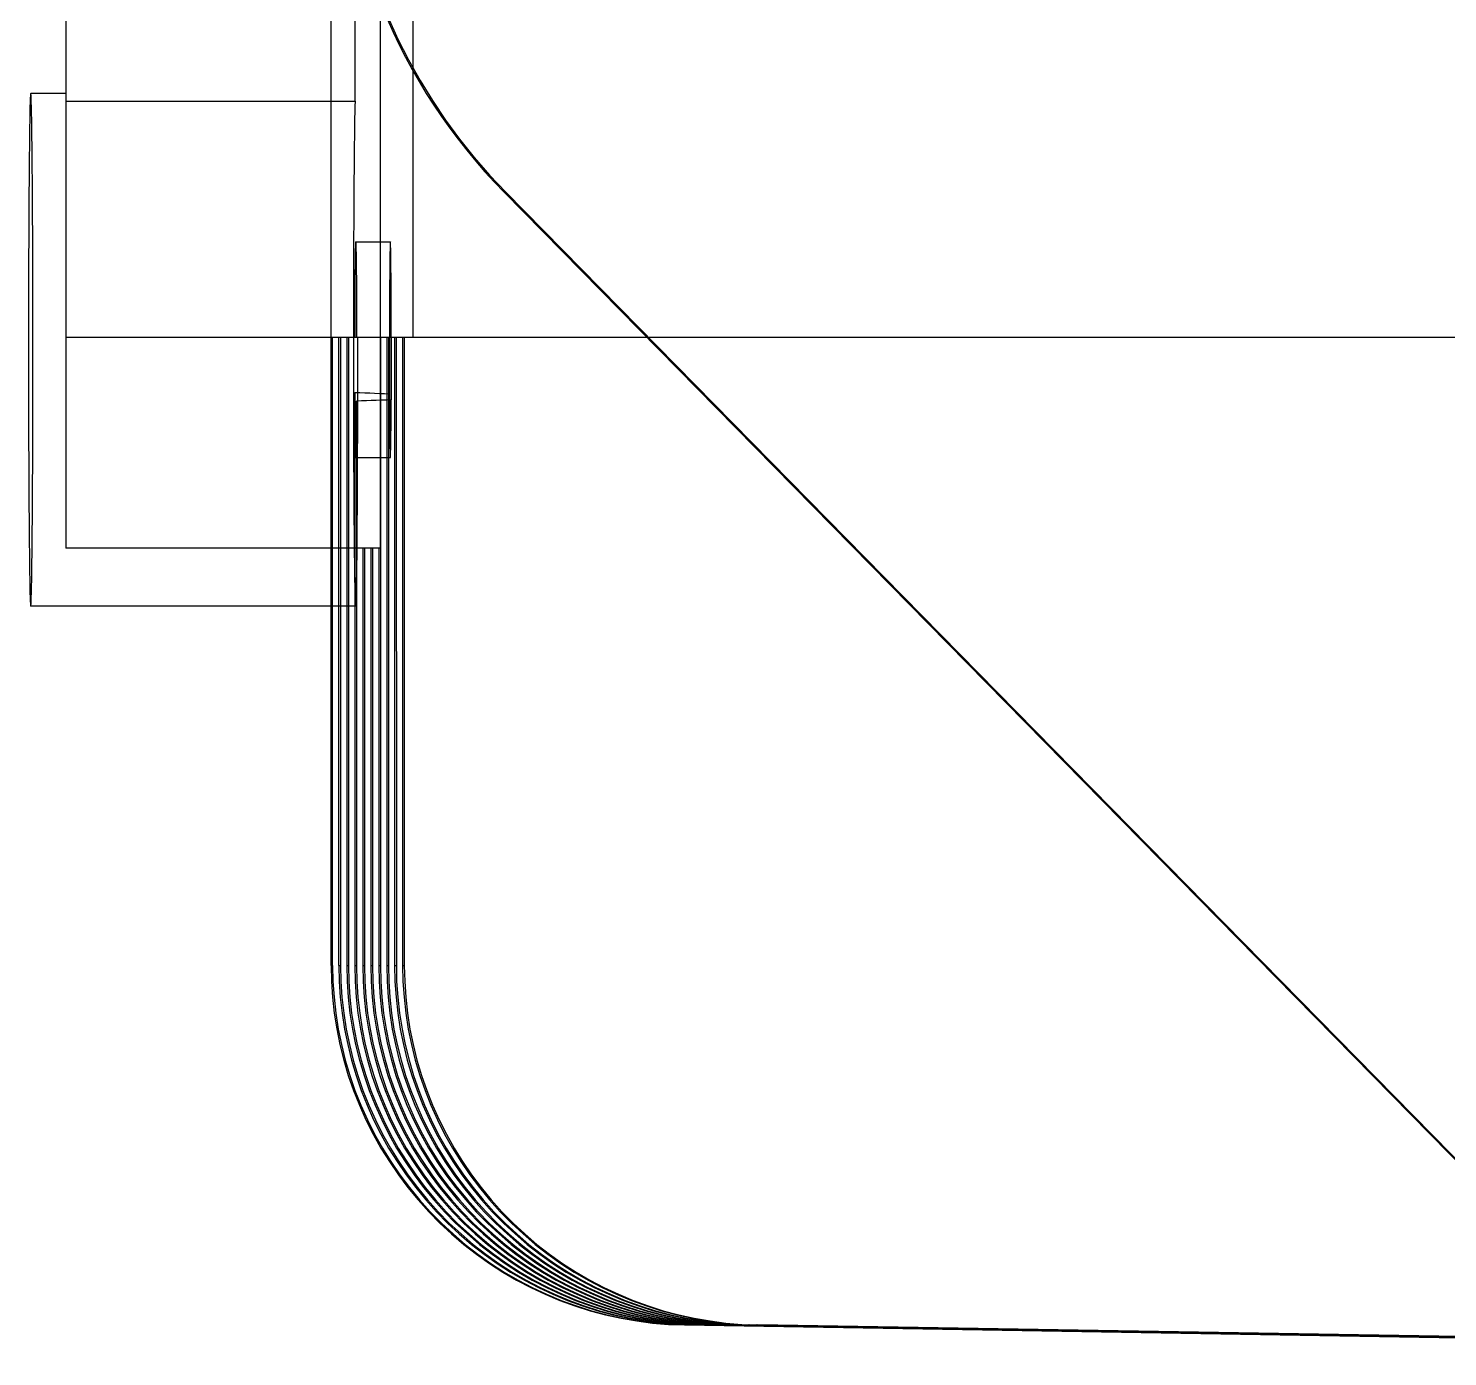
# Model space of a CAD drawing. Extents: x 0 to 233, y 0 to 414.
# Drawn here: x 81.01 to 100.63, y 69.53 to 87.89 of the extents above; entities that cross this region are included whole.
import ezdxf

# ---------------------------------------------------------------- set-up
doc = ezdxf.new("R2010")
doc.units = 0
doc.layers.add('-15N-THT. THIẾT BỊ ĐÓNG MỞ', color=40, linetype='CONTINUOUS')

# ---------------------------------------------------------------- blocks, each defined once
blk = doc.blocks.new('06 - N - SC VSD CHIẾU HÔNG ATV630U75~D11N4')
at = {"layer": '-15N-THT. THIẾT BỊ ĐÓNG MỞ'}
for p, q in [((-151.473, -101.291), (-151.473, -126.25)), ((-147.13, -101.291), (-147.129, -126.25)), ((-147.476, -120.07), (-147.476, -113.314)), ((-147.807, -132.018), (-147.807, -114.481)), ((-146.674, -123.333), (-146.675, -114.481)), ((-147.018, -118.914), (-146.883, -119.21)), ((-146.883, -119.21), (-146.735, -119.499)), ((-146.735, -119.499), (-146.576, -119.783)), ((-146.576, -119.783), (-146.406, -120.06)), ((-151.473, -119.961), (-151.959, -119.961)), ((-151.473, -120.07), (-147.476, -120.07)), ((-147.48, -120.218), (-147.482, -120.314)), ((-147.478, -120.137), (-147.48, -120.218)), ((-147.476, -120.07), (-147.478, -120.137)), ((-146.406, -120.06), (-146.224, -120.33)), ((-147.483, -120.424), (-147.485, -120.548)), ((-147.482, -120.314), (-147.483, -120.424)), ((-146.224, -120.33), (-146.032, -120.592)), ((-147.485, -120.548), (-147.487, -120.686)), ((-146.032, -120.592), (-145.829, -120.846)), ((-147.488, -120.836), (-147.49, -120.998)), ((-147.487, -120.686), (-147.488, -120.836)), ((-147.49, -120.998), (-147.491, -121.172)), ((-145.829, -120.846), (-145.616, -121.091)), ((-147.491, -121.172), (-147.493, -121.356)), ((-145.616, -121.091), (-145.392, -121.328)), ((-147.493, -121.356), (-147.494, -121.549)), ((-132.082, -134.894), (-145.414, -121.328)), ((-145.414, -121.328), (-145.392, -121.328)), ((-132.062, -134.894), (-145.392, -121.328)), ((-147.494, -121.549), (-147.495, -121.751)), ((-147.495, -121.751), (-147.496, -121.962)), ((-147.496, -121.962), (-147.497, -122.179)), ((-147.468, -122.015), (-147.469, -122.019)), ((-147.468, -122.015), (-146.988, -122.015)), ((-147.468, -122.015), (-147.467, -122.019)), ((-147.497, -122.179), (-147.497, -122.402)), ((-147.474, -122.17), (-147.475, -122.224)), ((-147.473, -122.123), (-147.474, -122.17)), ((-147.472, -122.084), (-147.473, -122.123)), ((-147.471, -122.054), (-147.472, -122.084)), ((-147.47, -122.032), (-147.471, -122.054)), ((-147.469, -122.019), (-147.47, -122.032)), ((-147.467, -122.019), (-147.466, -122.032)), ((-147.466, -122.032), (-147.465, -122.054)), ((-147.465, -122.054), (-147.464, -122.084)), ((-147.464, -122.084), (-147.463, -122.123)), ((-147.463, -122.123), (-147.462, -122.17)), ((-147.462, -122.17), (-147.461, -122.224)), ((-147.497, -122.402), (-147.498, -122.63)), ((-147.476, -122.355), (-147.477, -122.431)), ((-147.475, -122.224), (-147.476, -122.286)), ((-147.476, -122.286), (-147.476, -122.355)), ((-147.461, -122.224), (-147.461, -122.286)), ((-147.461, -122.286), (-147.46, -122.355)), ((-147.46, -122.355), (-147.459, -122.431)), ((-147.478, -122.601), (-147.479, -122.694)), ((-147.477, -122.431), (-147.478, -122.513)), ((-147.478, -122.513), (-147.478, -122.601)), ((-147.459, -122.431), (-147.458, -122.513)), ((-147.458, -122.513), (-147.458, -122.601)), ((-147.458, -122.601), (-147.457, -122.694)), ((-147.498, -122.63), (-147.498, -122.862)), ((-147.479, -122.792), (-147.48, -122.894)), ((-147.479, -122.694), (-147.479, -122.792)), ((-147.457, -122.694), (-147.457, -122.792)), ((-147.457, -122.792), (-147.456, -122.894)), ((-147.498, -122.862), (-147.499, -123.097)), ((-147.48, -122.894), (-147.48, -123)), ((-147.456, -122.894), (-147.456, -123)), ((-147.499, -123.097), (-147.499, -123.333)), ((-147.48, -123), (-147.481, -123.109)), ((-147.481, -123.109), (-147.481, -123.221)), ((-147.456, -123), (-147.455, -123.109)), ((-147.455, -123.109), (-147.455, -123.221)), ((-151.473, -123.333), (-151.473, -123.333)), ((-151.473, -123.333), (-115.431, -123.333)), ((-147.787, -132.018), (-147.787, -123.333)), ((-147.7, -132.018), (-147.7, -123.333)), ((-147.677, -123.333), (-147.677, -132.018)), ((-147.59, -123.333), (-147.59, -132.018)), ((-147.567, -123.333), (-147.567, -132.018)), ((-147.499, -123.333), (-147.499, -123.561)), ((-147.481, -123.221), (-147.481, -123.333)), ((-147.455, -123.221), (-147.455, -123.333)), ((-147.437, -123.565), (-147.437, -123.333)), ((-147.126, -123.333), (-147.126, -132.018)), ((-147.039, -123.333), (-147.039, -132.018)), ((-147.016, -123.333), (-147.016, -132.018)), ((-147, -123.333), (-147, -124.113)), ((-146.976, -123.333), (-146.976, -124.198)), ((-146.929, -123.333), (-146.929, -132.018)), ((-146.906, -123.333), (-146.905, -132.018)), ((-146.819, -123.333), (-146.819, -132.018)), ((-146.795, -123.333), (-146.795, -132.018)), ((-147.499, -123.561), (-147.499, -123.789)), ((-147.437, -123.796), (-147.437, -123.565)), ((-147.499, -123.789), (-147.499, -124.016)), ((-147.437, -124.026), (-147.437, -123.796)), ((-147.499, -124.016), (-147.498, -124.24)), ((-147.48, -124.094), (-147.411, -124.097)), ((-147.48, -124.094), (-147.48, -132.018)), ((-147.48, -124.177), (-147.48, -124.094)), ((-147.438, -124.253), (-147.437, -124.026)), ((-147.411, -124.097), (-147.343, -124.1)), ((-147.343, -124.1), (-147.274, -124.102)), ((-147.274, -124.102), (-147.206, -124.105)), ((-147.206, -124.105), (-147.137, -124.108)), ((-147.137, -124.108), (-147.068, -124.111)), ((-147.068, -124.111), (-147, -124.113)), ((-147.498, -124.24), (-147.498, -124.462)), ((-147.479, -124.257), (-147.48, -124.177)), ((-147.479, -124.335), (-147.479, -124.257)), ((-147.478, -124.409), (-147.479, -124.335)), ((-147.458, -124.426), (-147.457, -124.358)), ((-147.388, -124.212), (-147.457, -124.214)), ((-147.457, -124.214), (-147.456, -132.018)), ((-147.457, -124.287), (-147.457, -124.214)), ((-147.457, -124.358), (-147.457, -124.287)), ((-147.438, -124.478), (-147.438, -124.253)), ((-147.319, -124.21), (-147.388, -124.212)), ((-147.251, -124.207), (-147.319, -124.21)), ((-147.182, -124.205), (-147.251, -124.207)), ((-147.114, -124.203), (-147.182, -124.205)), ((-147.045, -124.201), (-147.114, -124.203)), ((-146.976, -124.198), (-147.045, -124.201)), ((-146.978, -124.414), (-146.977, -124.345)), ((-146.977, -124.273), (-146.976, -124.198)), ((-146.977, -124.345), (-146.977, -124.273)), ((-147.498, -124.462), (-147.497, -124.679)), ((-147.478, -124.481), (-147.478, -124.409)), ((-147.477, -124.548), (-147.478, -124.481)), ((-147.477, -124.611), (-147.477, -124.548)), ((-147.459, -124.553), (-147.458, -124.491)), ((-147.459, -124.611), (-147.459, -124.553)), ((-147.458, -124.491), (-147.458, -124.426)), ((-147.439, -124.698), (-147.438, -124.478)), ((-146.979, -124.543), (-146.978, -124.48)), ((-146.979, -124.603), (-146.979, -124.543)), ((-146.978, -124.48), (-146.978, -124.414)), ((-147.497, -124.679), (-147.496, -124.892)), ((-147.476, -124.671), (-147.477, -124.611)), ((-147.475, -124.725), (-147.476, -124.671)), ((-147.475, -124.776), (-147.475, -124.725)), ((-147.461, -124.765), (-147.46, -124.718)), ((-147.46, -124.666), (-147.459, -124.611)), ((-147.46, -124.718), (-147.46, -124.666)), ((-147.44, -124.913), (-147.439, -124.698)), ((-146.982, -124.804), (-146.981, -124.759)), ((-146.981, -124.759), (-146.98, -124.711)), ((-146.98, -124.659), (-146.979, -124.603)), ((-146.98, -124.711), (-146.98, -124.659)), ((-147.496, -124.892), (-147.496, -125.099)), ((-147.474, -124.821), (-147.475, -124.776)), ((-147.473, -124.862), (-147.474, -124.821)), ((-147.473, -124.897), (-147.473, -124.862)), ((-147.472, -124.928), (-147.473, -124.897)), ((-147.471, -124.953), (-147.472, -124.928)), ((-147.47, -124.972), (-147.471, -124.953)), ((-147.465, -124.959), (-147.464, -124.938)), ((-147.464, -124.912), (-147.463, -124.882)), ((-147.464, -124.938), (-147.464, -124.912)), ((-147.463, -124.882), (-147.462, -124.847)), ((-147.462, -124.808), (-147.461, -124.765)), ((-147.462, -124.847), (-147.462, -124.808)), ((-147.44, -125.122), (-147.44, -124.913)), ((-146.985, -124.958), (-146.984, -124.936)), ((-146.984, -124.91), (-146.983, -124.879)), ((-146.984, -124.936), (-146.984, -124.91)), ((-146.983, -124.879), (-146.982, -124.843)), ((-146.982, -124.843), (-146.982, -124.804)), ((-147.496, -125.099), (-147.495, -125.299)), ((-147.47, -124.986), (-147.47, -124.972)), ((-147.469, -124.994), (-147.47, -124.986)), ((-147.468, -124.997), (-147.469, -124.994)), ((-147.468, -124.997), (-147.467, -124.995)), ((-147.468, -124.997), (-146.988, -124.997)), ((-147.467, -124.988), (-147.466, -124.976)), ((-147.467, -124.995), (-147.467, -124.988)), ((-147.466, -124.976), (-147.465, -124.959)), ((-147.441, -125.325), (-147.44, -125.122)), ((-146.988, -124.997), (-146.987, -124.995)), ((-146.987, -124.987), (-146.986, -124.975)), ((-146.987, -124.995), (-146.987, -124.987)), ((-146.986, -124.975), (-146.985, -124.958)), ((-147.495, -125.299), (-147.494, -125.492)), ((-147.443, -125.519), (-147.441, -125.325)), ((-147.494, -125.492), (-147.492, -125.677)), ((-147.444, -125.705), (-147.443, -125.519)), ((-147.492, -125.677), (-147.491, -125.853)), ((-147.445, -125.882), (-147.444, -125.705)), ((-147.491, -125.853), (-147.49, -126.019)), ((-147.446, -126.049), (-147.445, -125.882)), ((-147.49, -126.019), (-147.488, -126.174)), ((-147.448, -126.204), (-147.446, -126.049)), ((-151.473, -126.25), (-151.473, -126.25)), ((-147.129, -126.25), (-151.473, -126.25)), ((-147.488, -126.174), (-147.487, -126.319)), ((-147.487, -126.319), (-147.485, -126.452)), ((-147.449, -126.348), (-147.448, -126.204)), ((-147.37, -126.25), (-147.37, -132.018)), ((-147.346, -126.25), (-147.346, -132.018)), ((-147.26, -126.25), (-147.259, -132.018)), ((-147.236, -126.25), (-147.236, -132.018)), ((-147.149, -126.25), (-147.149, -132.018)), ((-147.485, -126.452), (-147.483, -126.572)), ((-147.453, -126.6), (-147.451, -126.481)), ((-147.451, -126.481), (-147.449, -126.348)), ((-147.483, -126.572), (-147.482, -126.68)), ((-147.482, -126.68), (-147.48, -126.775)), ((-147.456, -126.799), (-147.455, -126.706)), ((-147.455, -126.706), (-147.453, -126.6)), ((-147.48, -126.775), (-147.479, -126.822)), ((-147.479, -126.822), (-147.478, -126.865)), ((-147.478, -126.865), (-147.477, -126.904)), ((-147.477, -126.904), (-147.476, -126.938)), ((-147.46, -126.938), (-147.458, -126.875)), ((-147.458, -126.875), (-147.456, -126.799)), ((-147.468, -127.051), (-151.959, -127.051)), ((-147.476, -126.938), (-147.475, -126.968)), ((-147.475, -126.968), (-147.473, -126.993)), ((-147.473, -126.993), (-147.472, -127.014)), ((-147.472, -127.014), (-147.471, -127.03)), ((-147.471, -127.03), (-147.47, -127.042)), ((-147.47, -127.042), (-147.469, -127.048)), ((-147.469, -127.048), (-147.468, -127.051)), ((-147.468, -127.051), (-147.466, -127.044)), ((-147.466, -127.044), (-147.464, -127.022)), ((-147.464, -127.022), (-147.462, -126.987)), ((-147.462, -126.987), (-147.46, -126.938)), ((-147.807, -132.018), (-147.802, -132.238)), ((-147.807, -132.018), (-147.787, -132.018)), ((-147.787, -132.018), (-147.782, -132.238)), ((-147.7, -132.018), (-147.677, -132.018)), ((-147.7, -132.018), (-147.695, -132.238)), ((-147.677, -132.018), (-147.672, -132.238)), ((-147.59, -132.018), (-147.567, -132.018)), ((-147.59, -132.018), (-147.585, -132.238)), ((-147.567, -132.018), (-147.562, -132.238)), ((-147.48, -132.018), (-147.456, -132.018)), ((-147.48, -132.018), (-147.475, -132.238)), ((-147.456, -132.018), (-147.452, -132.238)), ((-147.37, -132.018), (-147.346, -132.018)), ((-147.37, -132.018), (-147.365, -132.238)), ((-147.346, -132.018), (-147.341, -132.238)), ((-147.259, -132.018), (-147.255, -132.238)), ((-147.259, -132.018), (-147.236, -132.018)), ((-147.236, -132.018), (-147.231, -132.238)), ((-147.149, -132.018), (-147.126, -132.018)), ((-147.149, -132.018), (-147.144, -132.238)), ((-147.126, -132.018), (-147.121, -132.238)), ((-147.039, -132.018), (-147.016, -132.018)), ((-147.039, -132.018), (-147.034, -132.238)), ((-147.016, -132.018), (-147.011, -132.238)), ((-146.929, -132.018), (-146.905, -132.018)), ((-146.929, -132.018), (-146.924, -132.238)), ((-146.905, -132.018), (-146.901, -132.238)), ((-146.819, -132.018), (-146.795, -132.018)), ((-146.819, -132.018), (-146.814, -132.238)), ((-146.795, -132.018), (-146.79, -132.238)), ((-147.802, -132.238), (-147.787, -132.458)), ((-147.782, -132.238), (-147.767, -132.458)), ((-147.695, -132.238), (-147.681, -132.458)), ((-147.672, -132.238), (-147.657, -132.458)), ((-147.585, -132.238), (-147.57, -132.458)), ((-147.562, -132.238), (-147.547, -132.458)), ((-147.475, -132.238), (-147.46, -132.458)), ((-147.452, -132.238), (-147.437, -132.458)), ((-147.365, -132.238), (-147.35, -132.458)), ((-147.341, -132.238), (-147.327, -132.458)), ((-147.255, -132.238), (-147.24, -132.458)), ((-147.231, -132.238), (-147.216, -132.458)), ((-147.144, -132.238), (-147.13, -132.458)), ((-147.121, -132.238), (-147.106, -132.458)), ((-147.034, -132.238), (-147.02, -132.458)), ((-147.011, -132.238), (-146.996, -132.458)), ((-146.924, -132.238), (-146.909, -132.458)), ((-146.901, -132.238), (-146.886, -132.458)), ((-146.814, -132.238), (-146.799, -132.458)), ((-146.79, -132.238), (-146.776, -132.458)), ((-147.787, -132.458), (-147.763, -132.678)), ((-147.767, -132.458), (-147.743, -132.678)), ((-147.681, -132.458), (-147.656, -132.678)), ((-147.657, -132.458), (-147.633, -132.678)), ((-147.57, -132.458), (-147.546, -132.678)), ((-147.547, -132.458), (-147.523, -132.678)), ((-147.46, -132.458), (-147.436, -132.678)), ((-147.437, -132.458), (-147.412, -132.678)), ((-147.35, -132.458), (-147.326, -132.678)), ((-147.327, -132.458), (-147.302, -132.678)), ((-147.24, -132.458), (-147.215, -132.678)), ((-147.216, -132.458), (-147.192, -132.678)), ((-147.13, -132.458), (-147.105, -132.678)), ((-147.106, -132.458), (-147.082, -132.678)), ((-147.02, -132.458), (-146.995, -132.678)), ((-146.996, -132.458), (-146.972, -132.678)), ((-146.909, -132.458), (-146.885, -132.678)), ((-146.886, -132.458), (-146.861, -132.678)), ((-146.799, -132.458), (-146.775, -132.678)), ((-146.776, -132.458), (-146.751, -132.678)), ((-147.763, -132.678), (-147.728, -132.895)), ((-147.743, -132.678), (-147.709, -132.896)), ((-147.656, -132.678), (-147.622, -132.896)), ((-147.633, -132.678), (-147.599, -132.896)), ((-147.546, -132.678), (-147.512, -132.896)), ((-147.523, -132.678), (-147.488, -132.896)), ((-147.436, -132.678), (-147.402, -132.896)), ((-147.412, -132.678), (-147.378, -132.896)), ((-147.326, -132.678), (-147.292, -132.896)), ((-147.302, -132.678), (-147.268, -132.896)), ((-147.215, -132.678), (-147.181, -132.896)), ((-147.192, -132.678), (-147.158, -132.896)), ((-147.105, -132.678), (-147.071, -132.896)), ((-147.082, -132.678), (-147.048, -132.896)), ((-146.995, -132.678), (-146.961, -132.896)), ((-146.972, -132.678), (-146.938, -132.896)), ((-146.885, -132.678), (-146.851, -132.896)), ((-146.861, -132.678), (-146.827, -132.896)), ((-146.775, -132.678), (-146.741, -132.896)), ((-146.751, -132.678), (-146.717, -132.896)), ((-147.728, -132.895), (-147.685, -133.112)), ((-147.709, -132.896), (-147.665, -133.112)), ((-147.622, -132.896), (-147.578, -133.112)), ((-147.599, -132.896), (-147.555, -133.112)), ((-147.512, -132.896), (-147.468, -133.112)), ((-147.488, -132.896), (-147.445, -133.112)), ((-147.402, -132.896), (-147.358, -133.112)), ((-147.378, -132.896), (-147.334, -133.112)), ((-147.292, -132.896), (-147.248, -133.112)), ((-147.268, -132.896), (-147.224, -133.112)), ((-147.181, -132.896), (-147.138, -133.112)), ((-147.158, -132.896), (-147.114, -133.112)), ((-147.071, -132.896), (-147.027, -133.112)), ((-147.048, -132.896), (-147.004, -133.112)), ((-146.961, -132.896), (-146.917, -133.112)), ((-146.938, -132.896), (-146.894, -133.112)), ((-146.851, -132.896), (-146.807, -133.112)), ((-146.827, -132.896), (-146.784, -133.112)), ((-146.741, -132.896), (-146.697, -133.112)), ((-146.717, -132.896), (-146.673, -133.112)), ((-147.685, -133.112), (-147.631, -133.326)), ((-147.665, -133.112), (-147.612, -133.326)), ((-147.578, -133.112), (-147.525, -133.326)), ((-147.555, -133.112), (-147.502, -133.326)), ((-147.468, -133.112), (-147.415, -133.326)), ((-147.445, -133.112), (-147.391, -133.326)), ((-147.358, -133.112), (-147.305, -133.326)), ((-147.334, -133.112), (-147.281, -133.326)), ((-147.248, -133.112), (-147.194, -133.326)), ((-147.224, -133.112), (-147.171, -133.326)), ((-147.138, -133.112), (-147.084, -133.326)), ((-147.114, -133.112), (-147.061, -133.326)), ((-147.027, -133.112), (-146.974, -133.326)), ((-147.004, -133.112), (-146.951, -133.326)), ((-146.917, -133.112), (-146.864, -133.326)), ((-146.894, -133.112), (-146.84, -133.326)), ((-146.807, -133.112), (-146.754, -133.326)), ((-146.784, -133.112), (-146.73, -133.326)), ((-146.697, -133.112), (-146.644, -133.326)), ((-146.673, -133.112), (-146.62, -133.326)), ((-147.631, -133.326), (-147.569, -133.537)), ((-147.612, -133.326), (-147.549, -133.537)), ((-147.525, -133.326), (-147.462, -133.537)), ((-147.502, -133.326), (-147.439, -133.537)), ((-147.415, -133.326), (-147.352, -133.537)), ((-147.391, -133.326), (-147.329, -133.537)), ((-147.305, -133.326), (-147.242, -133.537)), ((-147.281, -133.326), (-147.218, -133.537)), ((-147.194, -133.326), (-147.132, -133.537)), ((-147.171, -133.326), (-147.108, -133.537)), ((-147.084, -133.326), (-147.022, -133.537)), ((-147.061, -133.326), (-146.998, -133.537)), ((-146.974, -133.326), (-146.911, -133.537)), ((-146.951, -133.326), (-146.888, -133.537)), ((-146.864, -133.326), (-146.801, -133.537)), ((-146.84, -133.326), (-146.778, -133.537)), ((-146.754, -133.326), (-146.691, -133.537)), ((-146.73, -133.326), (-146.667, -133.537)), ((-146.644, -133.326), (-146.581, -133.537)), ((-146.62, -133.326), (-146.557, -133.537)), ((-147.569, -133.537), (-147.496, -133.746)), ((-147.549, -133.537), (-147.477, -133.746)), ((-147.462, -133.537), (-147.39, -133.746)), ((-147.439, -133.537), (-147.367, -133.746)), ((-147.352, -133.537), (-147.28, -133.746)), ((-147.329, -133.537), (-147.256, -133.746)), ((-147.242, -133.537), (-147.17, -133.746)), ((-147.218, -133.537), (-147.146, -133.746)), ((-147.132, -133.537), (-147.06, -133.746)), ((-147.108, -133.537), (-147.036, -133.746)), ((-147.022, -133.537), (-146.949, -133.746)), ((-146.998, -133.537), (-146.926, -133.746)), ((-146.911, -133.537), (-146.839, -133.746)), ((-146.888, -133.537), (-146.816, -133.746)), ((-146.801, -133.537), (-146.729, -133.746)), ((-146.778, -133.537), (-146.706, -133.746)), ((-146.691, -133.537), (-146.619, -133.746)), ((-146.667, -133.537), (-146.595, -133.746)), ((-146.581, -133.537), (-146.509, -133.746)), ((-146.557, -133.537), (-146.485, -133.746)), ((-147.496, -133.746), (-147.415, -133.951)), ((-147.477, -133.746), (-147.396, -133.951)), ((-147.39, -133.746), (-147.309, -133.951)), ((-147.367, -133.746), (-147.285, -133.951)), ((-147.28, -133.746), (-147.199, -133.951)), ((-147.256, -133.746), (-147.175, -133.951)), ((-147.17, -133.746), (-147.088, -133.951)), ((-147.146, -133.746), (-147.065, -133.951)), ((-147.06, -133.746), (-146.978, -133.951)), ((-147.036, -133.746), (-146.955, -133.951)), ((-146.949, -133.746), (-146.868, -133.951)), ((-146.926, -133.746), (-146.845, -133.951)), ((-146.839, -133.746), (-146.758, -133.951)), ((-146.816, -133.746), (-146.734, -133.951)), ((-146.729, -133.746), (-146.648, -133.951)), ((-146.706, -133.746), (-146.624, -133.951)), ((-146.619, -133.746), (-146.538, -133.951)), ((-146.595, -133.746), (-146.514, -133.951)), ((-146.509, -133.746), (-146.427, -133.951)), ((-146.485, -133.746), (-146.404, -133.951)), ((-147.415, -133.951), (-147.325, -134.152)), ((-147.396, -133.951), (-147.305, -134.152)), ((-147.309, -133.951), (-147.219, -134.152)), ((-147.285, -133.951), (-147.195, -134.152)), ((-147.199, -133.951), (-147.108, -134.152)), ((-147.175, -133.951), (-147.085, -134.152)), ((-147.088, -133.951), (-146.998, -134.152)), ((-147.065, -133.951), (-146.975, -134.152)), ((-146.978, -133.951), (-146.888, -134.152)), ((-146.955, -133.951), (-146.864, -134.152)), ((-146.868, -133.951), (-146.778, -134.152)), ((-146.845, -133.951), (-146.754, -134.152)), ((-146.758, -133.951), (-146.668, -134.152)), ((-146.734, -133.951), (-146.644, -134.152)), ((-146.648, -133.951), (-146.557, -134.152)), ((-146.624, -133.951), (-146.534, -134.152)), ((-146.538, -133.951), (-146.447, -134.152)), ((-146.514, -133.951), (-146.424, -134.152)), ((-146.427, -133.951), (-146.337, -134.152)), ((-146.404, -133.951), (-146.314, -134.152)), ((-147.325, -134.152), (-147.226, -134.349)), ((-147.305, -134.152), (-147.206, -134.349)), ((-147.219, -134.152), (-147.119, -134.349)), ((-147.195, -134.152), (-147.096, -134.349)), ((-147.108, -134.152), (-147.009, -134.349)), ((-147.085, -134.152), (-146.986, -134.349)), ((-146.998, -134.152), (-146.899, -134.349)), ((-146.975, -134.152), (-146.876, -134.349)), ((-146.888, -134.152), (-146.789, -134.349)), ((-146.864, -134.152), (-146.765, -134.349)), ((-146.778, -134.152), (-146.679, -134.349)), ((-146.754, -134.152), (-146.655, -134.349)), ((-146.668, -134.152), (-146.568, -134.349)), ((-146.644, -134.152), (-146.545, -134.349)), ((-146.557, -134.152), (-146.458, -134.349)), ((-146.534, -134.152), (-146.435, -134.349)), ((-146.447, -134.152), (-146.348, -134.349)), ((-146.424, -134.152), (-146.325, -134.349)), ((-146.337, -134.152), (-146.238, -134.349)), ((-146.314, -134.152), (-146.214, -134.349)), ((-147.226, -134.349), (-147.118, -134.542)), ((-147.206, -134.349), (-147.098, -134.542)), ((-147.119, -134.349), (-147.012, -134.542)), ((-147.096, -134.349), (-146.988, -134.542)), ((-147.009, -134.349), (-146.901, -134.542)), ((-146.986, -134.349), (-146.878, -134.542)), ((-146.899, -134.349), (-146.791, -134.542)), ((-146.876, -134.349), (-146.768, -134.542)), ((-146.789, -134.349), (-146.681, -134.542)), ((-146.765, -134.349), (-146.658, -134.542)), ((-146.679, -134.349), (-146.571, -134.542)), ((-146.655, -134.349), (-146.547, -134.542)), ((-146.568, -134.349), (-146.461, -134.542)), ((-146.545, -134.349), (-146.437, -134.542)), ((-146.458, -134.349), (-146.35, -134.542)), ((-146.435, -134.349), (-146.327, -134.542)), ((-146.348, -134.349), (-146.24, -134.542)), ((-146.325, -134.349), (-146.217, -134.542)), ((-146.238, -134.349), (-146.13, -134.542)), ((-146.214, -134.349), (-146.107, -134.542)), ((-147.118, -134.542), (-147.002, -134.729)), ((-147.098, -134.542), (-146.982, -134.729)), ((-147.012, -134.542), (-146.895, -134.729)), ((-146.988, -134.542), (-146.872, -134.729)), ((-146.901, -134.542), (-146.785, -134.729)), ((-146.878, -134.542), (-146.762, -134.729)), ((-146.791, -134.542), (-146.675, -134.729)), ((-146.768, -134.542), (-146.651, -134.729)), ((-146.681, -134.542), (-146.565, -134.729)), ((-146.658, -134.542), (-146.541, -134.729)), ((-146.571, -134.542), (-146.455, -134.729)), ((-146.547, -134.542), (-146.431, -134.729)), ((-146.461, -134.542), (-146.344, -134.729)), ((-146.437, -134.542), (-146.321, -134.729)), ((-146.35, -134.542), (-146.234, -134.729)), ((-146.327, -134.542), (-146.211, -134.729)), ((-146.24, -134.542), (-146.124, -134.729)), ((-146.217, -134.542), (-146.101, -134.729)), ((-146.13, -134.542), (-146.014, -134.729)), ((-146.107, -134.542), (-145.99, -134.729)), ((-147.002, -134.729), (-146.877, -134.911)), ((-146.982, -134.729), (-146.858, -134.911)), ((-146.895, -134.729), (-146.771, -134.911)), ((-146.872, -134.729), (-146.747, -134.912)), ((-146.785, -134.729), (-146.661, -134.911)), ((-146.762, -134.729), (-146.637, -134.912)), ((-146.675, -134.729), (-146.55, -134.911)), ((-146.651, -134.729), (-146.527, -134.912)), ((-146.565, -134.729), (-146.44, -134.911)), ((-146.541, -134.729), (-146.417, -134.912)), ((-146.455, -134.729), (-146.33, -134.911)), ((-146.431, -134.729), (-146.307, -134.912)), ((-146.344, -134.729), (-146.22, -134.911)), ((-146.321, -134.729), (-146.196, -134.912)), ((-146.234, -134.729), (-146.11, -134.911)), ((-146.211, -134.729), (-146.086, -134.912)), ((-146.124, -134.729), (-145.999, -134.911)), ((-146.101, -134.729), (-145.976, -134.912)), ((-146.014, -134.729), (-145.889, -134.911)), ((-145.99, -134.729), (-145.866, -134.912)), ((-146.877, -134.911), (-146.745, -135.088)), ((-146.858, -134.911), (-146.725, -135.088)), ((-146.771, -134.911), (-146.638, -135.088)), ((-146.747, -134.912), (-146.615, -135.088)), ((-146.661, -134.911), (-146.528, -135.088)), ((-146.637, -134.912), (-146.505, -135.088)), ((-146.55, -134.911), (-146.418, -135.088)), ((-146.527, -134.912), (-146.395, -135.088)), ((-146.44, -134.911), (-146.308, -135.088)), ((-146.417, -134.912), (-146.284, -135.088)), ((-146.33, -134.911), (-146.198, -135.088)), ((-146.307, -134.912), (-146.174, -135.088)), ((-146.22, -134.911), (-146.087, -135.088)), ((-146.196, -134.912), (-146.064, -135.088)), ((-146.11, -134.911), (-145.977, -135.088)), ((-146.086, -134.912), (-145.954, -135.088)), ((-145.999, -134.911), (-145.867, -135.088)), ((-145.976, -134.912), (-145.844, -135.088)), ((-145.889, -134.911), (-145.757, -135.088)), ((-145.866, -134.912), (-145.734, -135.088)), ((-146.745, -135.088), (-146.605, -135.258)), ((-146.725, -135.088), (-146.585, -135.258)), ((-146.638, -135.088), (-146.498, -135.258)), ((-146.615, -135.088), (-146.475, -135.258)), ((-146.528, -135.088), (-146.388, -135.258)), ((-146.505, -135.088), (-146.365, -135.258)), ((-146.418, -135.088), (-146.278, -135.258)), ((-146.395, -135.088), (-146.255, -135.258)), ((-146.308, -135.088), (-146.168, -135.258)), ((-146.284, -135.088), (-146.144, -135.258)), ((-146.198, -135.088), (-146.058, -135.258)), ((-146.174, -135.088), (-146.034, -135.258)), ((-146.087, -135.088), (-145.947, -135.258)), ((-146.064, -135.088), (-145.924, -135.258)), ((-145.977, -135.088), (-145.837, -135.258)), ((-145.954, -135.088), (-145.814, -135.258)), ((-145.867, -135.088), (-145.727, -135.258)), ((-145.844, -135.088), (-145.704, -135.258)), ((-145.757, -135.088), (-145.617, -135.258)), ((-145.734, -135.088), (-145.593, -135.258)), ((-146.605, -135.258), (-146.458, -135.422)), ((-146.585, -135.258), (-146.438, -135.422)), ((-146.498, -135.258), (-146.351, -135.422)), ((-146.475, -135.258), (-146.327, -135.423)), ((-146.388, -135.258), (-146.241, -135.422)), ((-146.365, -135.258), (-146.217, -135.423)), ((-146.278, -135.258), (-146.13, -135.422)), ((-146.255, -135.258), (-146.107, -135.423)), ((-146.168, -135.258), (-146.02, -135.422)), ((-146.144, -135.258), (-145.997, -135.423)), ((-146.058, -135.258), (-145.91, -135.422)), ((-146.034, -135.258), (-145.887, -135.423)), ((-145.947, -135.258), (-145.8, -135.422)), ((-145.924, -135.258), (-145.776, -135.423)), ((-145.837, -135.258), (-145.69, -135.422)), ((-145.814, -135.258), (-145.666, -135.423)), ((-145.727, -135.258), (-145.579, -135.422)), ((-145.704, -135.258), (-145.556, -135.423)), ((-145.617, -135.258), (-145.469, -135.422)), ((-145.593, -135.258), (-145.446, -135.423)), ((-146.458, -135.422), (-146.303, -135.58)), ((-146.438, -135.422), (-146.283, -135.58)), ((-146.351, -135.422), (-146.196, -135.58)), ((-146.327, -135.423), (-146.173, -135.58)), ((-146.241, -135.422), (-146.086, -135.58)), ((-146.217, -135.423), (-146.063, -135.58)), ((-146.13, -135.422), (-145.976, -135.58)), ((-146.107, -135.423), (-145.952, -135.58)), ((-146.02, -135.422), (-145.866, -135.58)), ((-145.997, -135.423), (-145.842, -135.58)), ((-145.91, -135.422), (-145.755, -135.58)), ((-145.887, -135.423), (-145.732, -135.58)), ((-145.8, -135.422), (-145.645, -135.58)), ((-145.776, -135.423), (-145.622, -135.58)), ((-145.69, -135.422), (-145.535, -135.58)), ((-145.666, -135.423), (-145.512, -135.58)), ((-145.579, -135.422), (-145.425, -135.58)), ((-145.556, -135.423), (-145.401, -135.58)), ((-145.469, -135.422), (-145.315, -135.58)), ((-145.446, -135.423), (-145.291, -135.58)), ((-146.303, -135.58), (-146.141, -135.73)), ((-146.283, -135.58), (-146.121, -135.73)), ((-146.196, -135.58), (-146.035, -135.73)), ((-146.173, -135.58), (-146.011, -135.73)), ((-146.141, -135.73), (-145.974, -135.873)), ((-146.121, -135.73), (-145.953, -135.873)), ((-146.086, -135.58), (-145.924, -135.73)), ((-146.063, -135.58), (-145.901, -135.73)), ((-146.035, -135.73), (-145.867, -135.873)), ((-146.011, -135.73), (-145.843, -135.873)), ((-145.976, -135.58), (-145.814, -135.73)), ((-145.952, -135.58), (-145.791, -135.73)), ((-145.924, -135.73), (-145.756, -135.873)), ((-145.901, -135.73), (-145.733, -135.873)), ((-145.866, -135.58), (-145.704, -135.73)), ((-145.842, -135.58), (-145.681, -135.73)), ((-145.814, -135.73), (-145.646, -135.873)), ((-145.791, -135.73), (-145.623, -135.873)), ((-145.755, -135.58), (-145.594, -135.73)), ((-145.732, -135.58), (-145.571, -135.73)), ((-145.704, -135.73), (-145.536, -135.873)), ((-145.681, -135.73), (-145.513, -135.873)), ((-145.645, -135.58), (-145.484, -135.73)), ((-145.622, -135.58), (-145.46, -135.73)), ((-145.594, -135.73), (-145.426, -135.873)), ((-145.571, -135.73), (-145.403, -135.873)), ((-145.535, -135.58), (-145.373, -135.73)), ((-145.512, -135.58), (-145.35, -135.73)), ((-145.484, -135.73), (-145.316, -135.873)), ((-145.46, -135.73), (-145.292, -135.873)), ((-145.425, -135.58), (-145.263, -135.73)), ((-145.401, -135.58), (-145.24, -135.73)), ((-145.373, -135.73), (-145.206, -135.873)), ((-145.35, -135.73), (-145.182, -135.873)), ((-145.315, -135.58), (-145.153, -135.73)), ((-145.291, -135.58), (-145.13, -135.73)), ((-145.263, -135.73), (-145.095, -135.873)), ((-145.24, -135.73), (-145.072, -135.873)), ((-145.153, -135.73), (-144.985, -135.873)), ((-145.13, -135.73), (-144.962, -135.873)), ((-145.974, -135.873), (-145.799, -136.009)), ((-145.953, -135.873), (-145.779, -136.009)), ((-145.867, -135.873), (-145.692, -136.009)), ((-145.843, -135.873), (-145.669, -136.009)), ((-145.756, -135.873), (-145.582, -136.009)), ((-145.733, -135.873), (-145.559, -136.009)), ((-145.646, -135.873), (-145.472, -136.009)), ((-145.623, -135.873), (-145.449, -136.009)), ((-145.536, -135.873), (-145.362, -136.009)), ((-145.513, -135.873), (-145.339, -136.009)), ((-145.426, -135.873), (-145.252, -136.009)), ((-145.403, -135.873), (-145.228, -136.009)), ((-145.316, -135.873), (-145.142, -136.009)), ((-145.292, -135.873), (-145.118, -136.009)), ((-145.206, -135.873), (-145.031, -136.009)), ((-145.182, -135.873), (-145.008, -136.009)), ((-145.095, -135.873), (-144.921, -136.009)), ((-145.072, -135.873), (-144.898, -136.009)), ((-144.985, -135.873), (-144.811, -136.009)), ((-144.962, -135.873), (-144.788, -136.009)), ((-145.799, -136.009), (-145.619, -136.136)), ((-145.779, -136.009), (-145.599, -136.136)), ((-145.692, -136.009), (-145.513, -136.136)), ((-145.669, -136.009), (-145.489, -136.136)), ((-145.619, -136.136), (-145.434, -136.256)), ((-145.599, -136.136), (-145.414, -136.256)), ((-145.582, -136.009), (-145.402, -136.136)), ((-145.559, -136.009), (-145.379, -136.136)), ((-145.513, -136.136), (-145.327, -136.256)), ((-145.489, -136.136), (-145.304, -136.256)), ((-145.472, -136.009), (-145.292, -136.136)), ((-145.449, -136.009), (-145.269, -136.136)), ((-145.402, -136.136), (-145.217, -136.256)), ((-145.379, -136.136), (-145.193, -136.256)), ((-145.362, -136.009), (-145.182, -136.136)), ((-145.339, -136.009), (-145.159, -136.136)), ((-145.292, -136.136), (-145.107, -136.256)), ((-145.269, -136.136), (-145.083, -136.256)), ((-145.252, -136.009), (-145.072, -136.136)), ((-145.228, -136.009), (-145.048, -136.136)), ((-145.182, -136.136), (-144.996, -136.256)), ((-145.159, -136.136), (-144.973, -136.256)), ((-145.142, -136.009), (-144.962, -136.136)), ((-145.118, -136.009), (-144.938, -136.136)), ((-145.072, -136.136), (-144.886, -136.256)), ((-145.048, -136.136), (-144.863, -136.256)), ((-145.031, -136.009), (-144.851, -136.136)), ((-145.008, -136.009), (-144.828, -136.136)), ((-144.962, -136.136), (-144.776, -136.256)), ((-144.938, -136.136), (-144.753, -136.256)), ((-144.921, -136.009), (-144.741, -136.136)), ((-144.898, -136.009), (-144.718, -136.136)), ((-144.851, -136.136), (-144.666, -136.256)), ((-144.828, -136.136), (-144.643, -136.256)), ((-144.811, -136.009), (-144.631, -136.136)), ((-144.788, -136.009), (-144.608, -136.136)), ((-144.741, -136.136), (-144.556, -136.256)), ((-144.718, -136.136), (-144.532, -136.256)), ((-144.631, -136.136), (-144.446, -136.256)), ((-144.608, -136.136), (-144.422, -136.256)), ((-145.434, -136.256), (-145.243, -136.367)), ((-145.414, -136.256), (-145.223, -136.367)), ((-145.327, -136.256), (-145.136, -136.367)), ((-145.304, -136.256), (-145.113, -136.367)), ((-145.217, -136.256), (-145.026, -136.367)), ((-145.193, -136.256), (-145.003, -136.367)), ((-145.107, -136.256), (-144.916, -136.367)), ((-145.083, -136.256), (-144.893, -136.367)), ((-144.996, -136.256), (-144.806, -136.367)), ((-144.973, -136.256), (-144.782, -136.367)), ((-144.886, -136.256), (-144.696, -136.367)), ((-144.863, -136.256), (-144.672, -136.367)), ((-144.776, -136.256), (-144.586, -136.367)), ((-144.753, -136.256), (-144.562, -136.367)), ((-144.666, -136.256), (-144.475, -136.367)), ((-144.643, -136.256), (-144.452, -136.367)), ((-144.556, -136.256), (-144.365, -136.367)), ((-144.532, -136.256), (-144.342, -136.367)), ((-144.446, -136.256), (-144.255, -136.367)), ((-144.422, -136.256), (-144.232, -136.367)), ((-145.243, -136.367), (-145.048, -136.469)), ((-145.223, -136.367), (-145.028, -136.469)), ((-145.136, -136.367), (-144.941, -136.469)), ((-145.113, -136.367), (-144.918, -136.469)), ((-145.048, -136.469), (-144.848, -136.563)), ((-145.028, -136.469), (-144.828, -136.563)), ((-145.026, -136.367), (-144.831, -136.469)), ((-145.003, -136.367), (-144.807, -136.469)), ((-144.941, -136.469), (-144.741, -136.563)), ((-144.918, -136.469), (-144.718, -136.563)), ((-144.916, -136.367), (-144.721, -136.469)), ((-144.893, -136.367), (-144.697, -136.469)), ((-144.831, -136.469), (-144.631, -136.563)), ((-144.807, -136.469), (-144.608, -136.563)), ((-144.806, -136.367), (-144.611, -136.469)), ((-144.782, -136.367), (-144.587, -136.469)), ((-144.721, -136.469), (-144.521, -136.563)), ((-144.697, -136.469), (-144.498, -136.563)), ((-144.696, -136.367), (-144.5, -136.469)), ((-144.672, -136.367), (-144.477, -136.469)), ((-144.611, -136.469), (-144.411, -136.563)), ((-144.587, -136.469), (-144.387, -136.563)), ((-144.586, -136.367), (-144.39, -136.469)), ((-144.562, -136.367), (-144.367, -136.469)), ((-144.5, -136.469), (-144.301, -136.563)), ((-144.477, -136.469), (-144.277, -136.563)), ((-144.475, -136.367), (-144.28, -136.469)), ((-144.452, -136.367), (-144.257, -136.469)), ((-144.39, -136.469), (-144.191, -136.563)), ((-144.367, -136.469), (-144.167, -136.563)), ((-144.365, -136.367), (-144.17, -136.469)), ((-144.342, -136.367), (-144.146, -136.469)), ((-144.28, -136.469), (-144.08, -136.563)), ((-144.257, -136.469), (-144.057, -136.563)), ((-144.255, -136.367), (-144.06, -136.469)), ((-144.232, -136.367), (-144.036, -136.469)), ((-144.17, -136.469), (-143.97, -136.563)), ((-144.146, -136.469), (-143.947, -136.563)), ((-144.06, -136.469), (-143.86, -136.563)), ((-144.036, -136.469), (-143.836, -136.563)), ((-144.848, -136.563), (-144.645, -136.648)), ((-144.828, -136.563), (-144.625, -136.648)), ((-144.741, -136.563), (-144.538, -136.648)), ((-144.718, -136.563), (-144.514, -136.648)), ((-144.645, -136.648), (-144.438, -136.723)), ((-144.631, -136.563), (-144.428, -136.648)), ((-144.625, -136.648), (-144.417, -136.724)), ((-144.608, -136.563), (-144.404, -136.648)), ((-144.538, -136.648), (-144.331, -136.724)), ((-144.521, -136.563), (-144.317, -136.648)), ((-144.514, -136.648), (-144.307, -136.724)), ((-144.498, -136.563), (-144.294, -136.648)), ((-144.438, -136.723), (-144.227, -136.79)), ((-144.428, -136.648), (-144.22, -136.724)), ((-144.417, -136.724), (-144.207, -136.79)), ((-144.411, -136.563), (-144.207, -136.648)), ((-144.404, -136.648), (-144.197, -136.724)), ((-144.387, -136.563), (-144.184, -136.648)), ((-144.331, -136.724), (-144.12, -136.79)), ((-144.317, -136.648), (-144.11, -136.724)), ((-144.307, -136.724), (-144.097, -136.79)), ((-144.301, -136.563), (-144.097, -136.648)), ((-144.294, -136.648), (-144.087, -136.724)), ((-144.277, -136.563), (-144.074, -136.648)), ((-144.22, -136.724), (-144.01, -136.79)), ((-144.207, -136.648), (-144, -136.724)), ((-144.197, -136.724), (-143.987, -136.79)), ((-144.191, -136.563), (-143.987, -136.648)), ((-144.184, -136.648), (-143.977, -136.724)), ((-144.167, -136.563), (-143.963, -136.648)), ((-144.11, -136.724), (-143.9, -136.79)), ((-144.097, -136.648), (-143.89, -136.724)), ((-144.087, -136.724), (-143.876, -136.79)), ((-144.08, -136.563), (-143.877, -136.648)), ((-144.074, -136.648), (-143.866, -136.724)), ((-144.057, -136.563), (-143.853, -136.648)), ((-144, -136.724), (-143.79, -136.79)), ((-143.987, -136.648), (-143.78, -136.724)), ((-143.977, -136.724), (-143.766, -136.79)), ((-143.97, -136.563), (-143.767, -136.648)), ((-143.963, -136.648), (-143.756, -136.724)), ((-143.947, -136.563), (-143.743, -136.648)), ((-143.89, -136.724), (-143.679, -136.79)), ((-143.877, -136.648), (-143.669, -136.724)), ((-143.866, -136.724), (-143.656, -136.79)), ((-143.86, -136.563), (-143.656, -136.648)), ((-143.853, -136.648), (-143.646, -136.724)), ((-143.836, -136.563), (-143.633, -136.648)), ((-143.78, -136.724), (-143.569, -136.79)), ((-143.767, -136.648), (-143.559, -136.724)), ((-143.756, -136.724), (-143.546, -136.79)), ((-143.743, -136.648), (-143.536, -136.724)), ((-143.669, -136.724), (-143.459, -136.79)), ((-143.656, -136.648), (-143.449, -136.724)), ((-143.646, -136.724), (-143.436, -136.79)), ((-143.633, -136.648), (-143.426, -136.724)), ((-143.559, -136.724), (-143.349, -136.79)), ((-143.536, -136.724), (-143.325, -136.79)), ((-143.449, -136.724), (-143.239, -136.79)), ((-143.426, -136.724), (-143.215, -136.79)), ((-144.227, -136.79), (-144.014, -136.847)), ((-144.207, -136.79), (-143.994, -136.847)), ((-144.12, -136.79), (-143.907, -136.847)), ((-144.097, -136.79), (-143.884, -136.847)), ((-144.014, -136.847), (-143.799, -136.894)), ((-144.01, -136.79), (-143.797, -136.847)), ((-143.994, -136.847), (-143.778, -136.895)), ((-143.987, -136.79), (-143.773, -136.847)), ((-143.907, -136.847), (-143.692, -136.895)), ((-143.9, -136.79), (-143.687, -136.847)), ((-143.884, -136.847), (-143.668, -136.895)), ((-143.876, -136.79), (-143.663, -136.847)), ((-143.799, -136.894), (-143.582, -136.932)), ((-143.797, -136.847), (-143.581, -136.895)), ((-143.79, -136.79), (-143.577, -136.847)), ((-143.778, -136.895), (-143.561, -136.932)), ((-143.773, -136.847), (-143.558, -136.895)), ((-143.766, -136.79), (-143.553, -136.847)), ((-143.692, -136.895), (-143.474, -136.932)), ((-143.687, -136.847), (-143.471, -136.895)), ((-143.679, -136.79), (-143.466, -136.847)), ((-143.668, -136.895), (-143.451, -136.932)), ((-143.663, -136.847), (-143.448, -136.895)), ((-143.656, -136.79), (-143.443, -136.847)), ((-143.581, -136.895), (-143.364, -136.932)), ((-143.577, -136.847), (-143.361, -136.895)), ((-143.569, -136.79), (-143.356, -136.847)), ((-143.558, -136.895), (-143.341, -136.932)), ((-143.553, -136.847), (-143.338, -136.895)), ((-143.546, -136.79), (-143.333, -136.847)), ((-143.471, -136.895), (-143.254, -136.932)), ((-143.466, -136.847), (-143.251, -136.895)), ((-143.459, -136.79), (-143.246, -136.847)), ((-143.448, -136.895), (-143.23, -136.932)), ((-143.443, -136.847), (-143.227, -136.895)), ((-143.436, -136.79), (-143.222, -136.847)), ((-143.361, -136.895), (-143.144, -136.932)), ((-143.356, -136.847), (-143.141, -136.895)), ((-143.349, -136.79), (-143.136, -136.847)), ((-143.338, -136.895), (-143.12, -136.932)), ((-143.333, -136.847), (-143.117, -136.895)), ((-143.325, -136.79), (-143.112, -136.847)), ((-143.251, -136.895), (-143.034, -136.932)), ((-143.246, -136.847), (-143.031, -136.895)), ((-143.239, -136.79), (-143.026, -136.847)), ((-143.227, -136.895), (-143.01, -136.932)), ((-143.222, -136.847), (-143.007, -136.895)), ((-143.215, -136.79), (-143.002, -136.847)), ((-143.141, -136.895), (-142.923, -136.932)), ((-143.136, -136.847), (-142.92, -136.895)), ((-143.117, -136.895), (-142.9, -136.932)), ((-143.112, -136.847), (-142.897, -136.895)), ((-143.031, -136.895), (-142.813, -136.932)), ((-143.026, -136.847), (-142.81, -136.895)), ((-143.007, -136.895), (-142.79, -136.932)), ((-143.002, -136.847), (-142.787, -136.895)), ((-142.92, -136.895), (-142.703, -136.932)), ((-142.897, -136.895), (-142.68, -136.932)), ((-142.81, -136.895), (-142.593, -136.932)), ((-142.787, -136.895), (-142.569, -136.932)), ((-143.582, -136.932), (-143.363, -136.961)), ((-143.561, -136.932), (-143.342, -136.961)), ((-143.474, -136.932), (-143.255, -136.961)), ((-143.451, -136.932), (-143.232, -136.961)), ((-143.364, -136.932), (-143.145, -136.961)), ((-143.363, -136.961), (-143.143, -136.979)), ((-143.342, -136.961), (-143.122, -136.979)), ((-143.341, -136.932), (-143.122, -136.961)), ((-143.255, -136.961), (-143.036, -136.979)), ((-143.254, -136.932), (-143.035, -136.961)), ((-143.232, -136.961), (-143.012, -136.979)), ((-143.23, -136.932), (-143.012, -136.961)), ((-143.145, -136.961), (-142.925, -136.979)), ((-143.144, -136.932), (-142.925, -136.961)), ((-143.143, -136.979), (-142.923, -136.988)), ((-143.122, -136.961), (-142.902, -136.979)), ((-143.122, -136.979), (-142.902, -136.988)), ((-143.12, -136.932), (-142.901, -136.961)), ((-143.036, -136.979), (-142.815, -136.988)), ((-143.035, -136.961), (-142.815, -136.979)), ((-143.034, -136.932), (-142.815, -136.961)), ((-143.012, -136.961), (-142.792, -136.979)), ((-143.012, -136.979), (-142.792, -136.988)), ((-143.01, -136.932), (-142.791, -136.961)), ((-142.925, -136.961), (-142.705, -136.979)), ((-142.925, -136.979), (-142.705, -136.988)), ((-142.923, -136.932), (-142.705, -136.961)), ((-142.923, -136.988), (-116.427, -137.425)), ((-142.923, -136.988), (-142.902, -136.988)), ((-142.902, -136.979), (-142.682, -136.988)), ((-142.902, -136.988), (-116.423, -137.425)), ((-142.901, -136.961), (-142.682, -136.979)), ((-142.9, -136.932), (-142.681, -136.961)), ((-142.815, -136.961), (-142.595, -136.979)), ((-142.815, -136.979), (-142.595, -136.988)), ((-142.815, -136.988), (-142.792, -136.988)), ((-142.815, -136.988), (-116.51, -137.422)), ((-142.813, -136.932), (-142.594, -136.961)), ((-142.792, -136.979), (-142.571, -136.988)), ((-116.313, -137.425), (-142.792, -136.988)), ((-142.791, -136.961), (-142.571, -136.979)), ((-142.79, -136.932), (-142.571, -136.961)), ((-142.705, -136.961), (-142.485, -136.979)), ((-142.705, -136.979), (-142.485, -136.988)), ((-142.705, -136.988), (-142.682, -136.988)), ((-116.4, -137.422), (-142.705, -136.988)), ((-142.703, -136.932), (-142.484, -136.961)), ((-142.682, -136.979), (-142.461, -136.988)), ((-116.203, -137.425), (-142.682, -136.988)), ((-142.681, -136.961), (-142.461, -136.979)), ((-142.68, -136.932), (-142.461, -136.961)), ((-142.595, -136.979), (-142.374, -136.988)), ((-142.595, -136.988), (-142.571, -136.988)), ((-116.289, -137.422), (-142.595, -136.988)), ((-142.594, -136.961), (-142.374, -136.979)), ((-142.593, -136.932), (-142.374, -136.961)), ((-142.571, -136.961), (-142.351, -136.979)), ((-142.571, -136.979), (-142.351, -136.988)), ((-116.092, -137.425), (-142.571, -136.988)), ((-142.569, -136.932), (-142.351, -136.961)), ((-142.485, -136.979), (-142.264, -136.988)), ((-142.485, -136.988), (-142.461, -136.988)), ((-116.179, -137.422), (-142.485, -136.988)), ((-142.484, -136.961), (-142.264, -136.979)), ((-142.461, -136.961), (-142.241, -136.979)), ((-142.461, -136.979), (-142.241, -136.988)), ((-115.982, -137.425), (-142.461, -136.988)), ((-142.374, -136.961), (-142.154, -136.979)), ((-142.374, -136.979), (-142.154, -136.988)), ((-142.374, -136.988), (-142.351, -136.988)), ((-116.069, -137.422), (-142.374, -136.988)), ((-142.351, -136.961), (-142.131, -136.979)), ((-142.351, -136.979), (-142.131, -136.988)), ((-115.872, -137.425), (-142.351, -136.988)), ((-142.264, -136.979), (-142.044, -136.988)), ((-142.264, -136.988), (-142.241, -136.988)), ((-115.959, -137.422), (-142.264, -136.988)), ((-142.241, -136.979), (-142.02, -136.988)), ((-115.762, -137.425), (-142.241, -136.988)), ((-142.154, -136.979), (-141.934, -136.988)), ((-142.154, -136.988), (-142.131, -136.988)), ((-115.849, -137.422), (-142.154, -136.988)), ((-142.131, -136.979), (-141.91, -136.988)), ((-115.652, -137.425), (-142.131, -136.988)), ((-142.044, -136.988), (-142.02, -136.988)), ((-115.738, -137.422), (-142.044, -136.988)), ((-115.542, -137.425), (-142.02, -136.988)), ((-141.934, -136.988), (-141.91, -136.988)), ((-115.628, -137.422), (-141.934, -136.988)), ((-115.431, -137.425), (-141.91, -136.988))]:
    blk.add_line(p, q, dxfattribs=at)
for centre, major_axis, ratio, start_param, end_param in [((-139.741, -115.753), (-7.954, 0), 1, 0, 0.776672), ((-151.959, -123.506), (0, 3.545), 0.008727, 0, 3.141593), ((-151.959, -123.506), (0, 3.545), 0.008727, -3.141593, 0), ((-146.988, -123.506), (0, -1.491), 0.008726, 3.141593, 4.59647), ((-146.988, -123.506), (0, -1.491), 0.008726, 1.686715, 3.141593), ((-146.988, -123.506), (0, -1.491), 0.008726, -1.151386, 0)]:
    blk.add_ellipse(centre, major_axis=major_axis, ratio=ratio, start_param=start_param, end_param=end_param, dxfattribs=at)

msp = doc.modelspace()

# ---------------------------------------------------------------- block references
msp.add_blockref('06 - N - SC VSD CHIẾU HÔNG ATV630U75~D11N4', (233, 206.951))

doc.saveas('drawing.dxf')
